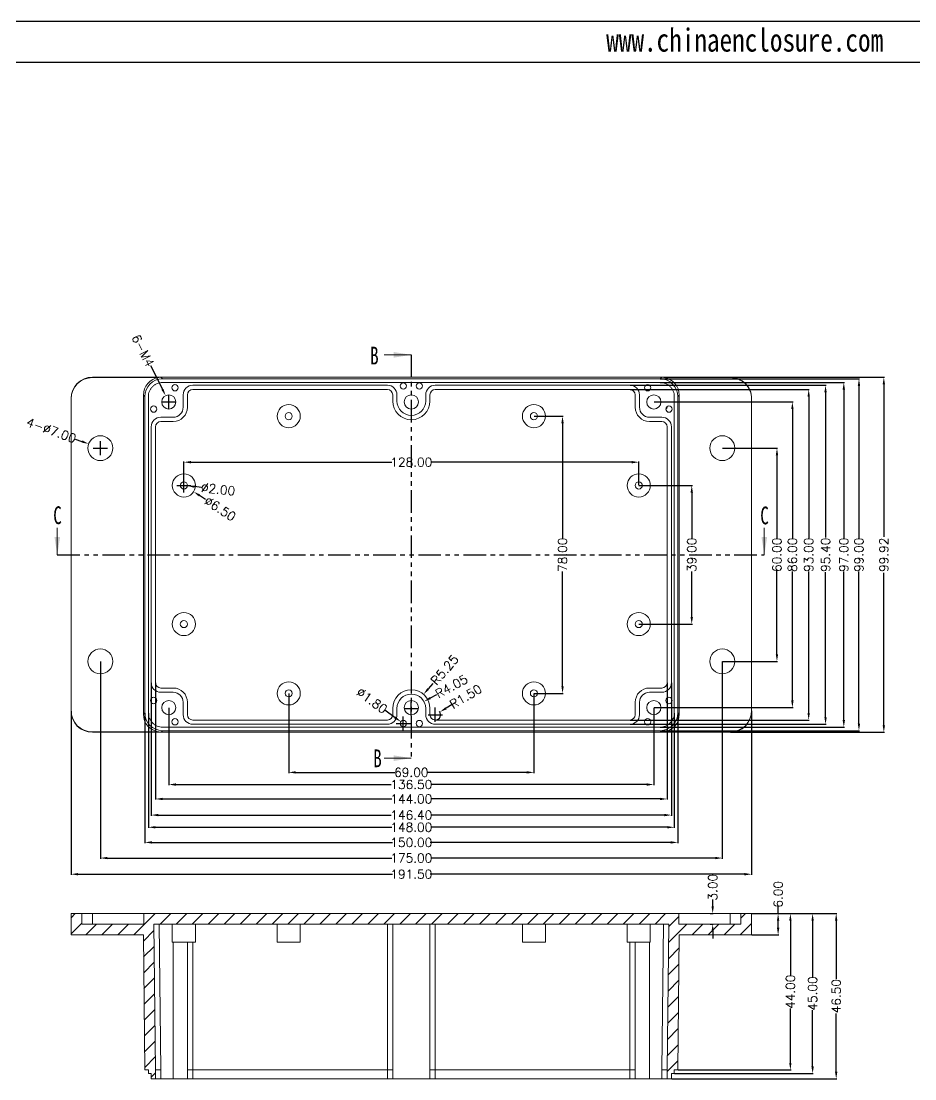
# Model space of a CAD drawing. Header units: inches. Extents: x -1263 to -64, y 346 to 832.
# Drawn here: x -622.3 to -370.8, y 533.9 to 831.6 of the extents above; entities that cross this region are included whole.
import ezdxf

# ---------------------------------------------------------------- set-up
doc = ezdxf.new("R2010")
doc.units = ezdxf.units.IN
doc.linetypes.add('PHANTOM', pattern=[12.7, 6.35, -1.27, 1.27, -1.27, 1.27, -1.27])
doc.layers.add('文字', color=81, linetype='Continuous')
doc.styles.add('SLDTEXTSTYLE6', font='TXT', dxfattribs={"width": 0.7})
doc.styles.get("Standard").update_dxf_attribs({"font": 'txt', "bigfont": 'gbcbig.shx'})
doc.styles.add('宋体', font='', dxfattribs={"width": 0.8, "height": 3.5})
doc.styles.get('宋体').set_extended_font_data('SimSun')
doc.dimstyles.new('2.5', dxfattribs={"dimtxt": 2.5, "dimasz": 2, "dimexe": 0.18, "dimexo": 0.0625, "dimgap": 0.09, "dimtad": 0, "dimzin": 0, "dimdsep": 46, "dimtxsty": 'Standard', "dimcen": 2, "dimclrd": 3, "dimclre": 3, "dimclrt": 256, "dimadec": 0, "dimazin": 0, "dimtfac": 1, "dimtofl": 0, "dimtmove": 0, "dimatfit": 3, "dimfxl": 1, "dimtolj": 1, "dimtzin": 0, "dimarcsym": 0})

# ---------------------------------------------------------------- blocks, each defined once
blk = doc.blocks.new('*D127')
at = {"color": 3, "lineweight": -2, "transparency": 16777216}
for p, q in [((-546.99, 642.35), (-546.99, 620)), ((-477.99, 642.35), (-477.99, 620)), ((-544.99, 620.18), (-517.16, 620.18)), ((-479.99, 620.18), (-507.82, 620.18))]:
    blk.add_line(p, q, dxfattribs=at)
at = {"color": 3, "transparency": 16777216}
for points in [[(-544.99, 620.52), (-544.99, 619.85), (-546.99, 620.18)], [(-479.99, 620.52), (-479.99, 619.85), (-477.99, 620.18)]]:
    blk.add_solid(points, dxfattribs=at)
at = {"layer": 'Defpoints', "color": 0, "transparency": 16777216}
for p in [(-546.99, 642.41), (-477.99, 642.41), (-477.99, 620.18)]:
    blk.add_point(p, dxfattribs=at)
at = {"transparency": 16777216, "insert": (-512.49, 620.18), "char_height": 2.5, "attachment_point": 5}
blk.add_mtext('\\A1;69.00', dxfattribs=at)
blk = doc.blocks.new('*D128')
at = {"color": 3, "lineweight": -2, "transparency": 16777216}
for p, q in [((-580.74, 638.35), (-580.74, 616.58)), ((-444.24, 638.35), (-444.24, 616.58)), ((-578.74, 616.76), (-518.2, 616.76)), ((-446.24, 616.76), (-506.77, 616.76))]:
    blk.add_line(p, q, dxfattribs=at)
at = {"color": 3, "transparency": 16777216}
for points in [[(-578.74, 617.09), (-578.74, 616.42), (-580.74, 616.76)], [(-446.24, 617.09), (-446.24, 616.42), (-444.24, 616.76)]]:
    blk.add_solid(points, dxfattribs=at)
at = {"layer": 'Defpoints', "color": 0, "transparency": 16777216}
for p in [(-580.74, 638.41), (-444.24, 638.41), (-580.74, 616.76)]:
    blk.add_point(p, dxfattribs=at)
at = {"transparency": 16777216, "insert": (-512.49, 616.76), "char_height": 2.5, "attachment_point": 5}
blk.add_mtext('\\A1;136.50', dxfattribs=at)
blk = doc.blocks.new('*D129')
at = {"color": 3, "lineweight": -2, "transparency": 16777216}
for p, q in [((-584.49, 645.35), (-584.49, 612.52)), ((-440.49, 645.35), (-440.49, 612.52)), ((-582.49, 612.7), (-518, 612.7)), ((-442.49, 612.7), (-506.98, 612.7))]:
    blk.add_line(p, q, dxfattribs=at)
at = {"color": 3, "transparency": 16777216}
for points in [[(-582.49, 613.03), (-582.49, 612.37), (-584.49, 612.7)], [(-442.49, 613.03), (-442.49, 612.37), (-440.49, 612.7)]]:
    blk.add_solid(points, dxfattribs=at)
at = {"layer": 'Defpoints', "color": 0, "transparency": 16777216}
for p in [(-584.49, 645.41), (-440.49, 645.41), (-440.49, 612.7)]:
    blk.add_point(p, dxfattribs=at)
at = {"transparency": 16777216, "insert": (-512.49, 612.7), "char_height": 2.5, "attachment_point": 5}
blk.add_mtext('\\A1;144.00', dxfattribs=at)
blk = doc.blocks.new('*D130')
at = {"color": 3, "lineweight": -2, "transparency": 16777216}
for p, q in [((-585.69, 645.35), (-585.69, 607.98)), ((-439.29, 645.35), (-439.29, 607.98)), ((-583.69, 608.16), (-518.2, 608.16)), ((-441.29, 608.16), (-506.77, 608.16))]:
    blk.add_line(p, q, dxfattribs=at)
at = {"color": 3, "transparency": 16777216}
for points in [[(-583.69, 608.5), (-583.69, 607.83), (-585.69, 608.16)], [(-441.29, 608.5), (-441.29, 607.83), (-439.29, 608.16)]]:
    blk.add_solid(points, dxfattribs=at)
at = {"layer": 'Defpoints', "color": 0, "transparency": 16777216}
for p in [(-585.69, 645.41), (-439.29, 645.41), (-585.69, 608.16)]:
    blk.add_point(p, dxfattribs=at)
at = {"transparency": 16777216, "insert": (-512.49, 608.16), "char_height": 2.5, "attachment_point": 5}
blk.add_mtext('\\A1;146.40', dxfattribs=at)
blk = doc.blocks.new('*D131')
at = {"color": 3, "lineweight": -2, "transparency": 16777216}
for p, q in [((-586.49, 636.85), (-586.49, 604.55)), ((-438.49, 636.85), (-438.49, 604.55)), ((-584.49, 604.73), (-518, 604.73)), ((-440.49, 604.73), (-506.98, 604.73))]:
    blk.add_line(p, q, dxfattribs=at)
at = {"color": 3, "transparency": 16777216}
for points in [[(-584.49, 605.07), (-584.49, 604.4), (-586.49, 604.73)], [(-440.49, 605.07), (-440.49, 604.4), (-438.49, 604.73)]]:
    blk.add_solid(points, dxfattribs=at)
at = {"layer": 'Defpoints', "color": 0, "transparency": 16777216}
for p in [(-586.49, 636.91), (-438.49, 636.91), (-438.49, 604.73)]:
    blk.add_point(p, dxfattribs=at)
at = {"transparency": 16777216, "insert": (-512.49, 604.73), "char_height": 2.5, "attachment_point": 5}
blk.add_mtext('\\A1;148.00', dxfattribs=at)
blk = doc.blocks.new('*D132')
at = {"color": 3, "lineweight": -2, "transparency": 16777216}
for p, q in [((-587.49, 636.85), (-587.49, 600.29)), ((-437.49, 636.85), (-437.49, 600.29)), ((-585.49, 600.47), (-517.79, 600.47)), ((-439.49, 600.47), (-507.19, 600.47))]:
    blk.add_line(p, q, dxfattribs=at)
at = {"color": 3, "transparency": 16777216}
for points in [[(-585.49, 600.8), (-585.49, 600.14), (-587.49, 600.47)], [(-439.49, 600.8), (-439.49, 600.14), (-437.49, 600.47)]]:
    blk.add_solid(points, dxfattribs=at)
at = {"layer": 'Defpoints', "color": 0, "transparency": 16777216}
for p in [(-587.49, 636.91), (-437.49, 636.91), (-587.49, 600.47)]:
    blk.add_point(p, dxfattribs=at)
at = {"transparency": 16777216, "insert": (-512.49, 600.47), "char_height": 2.5, "attachment_point": 5}
blk.add_mtext('\\A1;150.00', dxfattribs=at)
blk = doc.blocks.new('*D133')
at = {"color": 3, "lineweight": -2, "transparency": 16777216}
for p, q in [((-599.99, 651.35), (-599.99, 595.89)), ((-424.99, 651.35), (-424.99, 595.89)), ((-597.99, 596.07), (-518, 596.07)), ((-426.99, 596.07), (-506.98, 596.07))]:
    blk.add_line(p, q, dxfattribs=at)
at = {"color": 3, "transparency": 16777216}
for points in [[(-597.99, 596.41), (-597.99, 595.74), (-599.99, 596.07)], [(-426.99, 596.41), (-426.99, 595.74), (-424.99, 596.07)]]:
    blk.add_solid(points, dxfattribs=at)
at = {"layer": 'Defpoints', "color": 0, "transparency": 16777216}
for p in [(-599.99, 651.41), (-424.99, 651.41), (-424.99, 596.07)]:
    blk.add_point(p, dxfattribs=at)
at = {"transparency": 16777216, "insert": (-512.49, 596.07), "char_height": 2.5, "attachment_point": 5}
blk.add_mtext('\\A1;175.00', dxfattribs=at)
blk = doc.blocks.new('*D134')
at = {"color": 3, "lineweight": -2, "transparency": 16777216}
for p, q in [((-608.24, 637.39), (-608.24, 591.35)), ((-416.74, 637.5), (-416.74, 591.35)), ((-606.24, 591.53), (-517.79, 591.53)), ((-418.74, 591.53), (-507.19, 591.53))]:
    blk.add_line(p, q, dxfattribs=at)
at = {"color": 3, "transparency": 16777216}
for points in [[(-606.24, 591.86), (-606.24, 591.19), (-608.24, 591.53)], [(-418.74, 591.86), (-418.74, 591.19), (-416.74, 591.53)]]:
    blk.add_solid(points, dxfattribs=at)
at = {"layer": 'Defpoints', "color": 0, "transparency": 16777216}
for p in [(-608.24, 637.45), (-416.74, 637.56), (-608.24, 591.53)]:
    blk.add_point(p, dxfattribs=at)
at = {"transparency": 16777216, "insert": (-512.49, 591.53), "char_height": 2.5, "attachment_point": 5}
blk.add_mtext('\\A1;191.50', dxfattribs=at)
blk = doc.blocks.new('*D135')
at = {"color": 3, "lineweight": -2, "transparency": 16777216}
for p, q in [((-448.43, 700.91), (-433.41, 700.91)), ((-433.59, 698.91), (-433.59, 686.09)), ((-433.59, 663.91), (-433.59, 676.74)), ((-448.43, 661.91), (-433.41, 661.91))]:
    blk.add_line(p, q, dxfattribs=at)
at = {"color": 3, "transparency": 16777216}
for points in [[(-433.92, 698.91), (-433.25, 698.91), (-433.59, 700.91)], [(-433.92, 663.91), (-433.25, 663.91), (-433.59, 661.91)]]:
    blk.add_solid(points, dxfattribs=at)
at = {"layer": 'Defpoints', "color": 0, "transparency": 16777216}
for p in [(-448.49, 700.91), (-433.59, 700.91), (-448.49, 661.91)]:
    blk.add_point(p, dxfattribs=at)
at = {"transparency": 16777216, "insert": (-433.59, 681.41), "char_height": 2.5, "attachment_point": 5, "rotation": 90}
blk.add_mtext('\\A1;39.00', dxfattribs=at)
blk = doc.blocks.new('*D136')
at = {"color": 3, "lineweight": -2, "transparency": 16777216}
for p, q in [((-424.93, 711.41), (-409.43, 711.41)), ((-409.61, 709.41), (-409.61, 685.88)), ((-409.61, 653.41), (-409.61, 676.95)), ((-424.93, 651.41), (-409.43, 651.41))]:
    blk.add_line(p, q, dxfattribs=at)
at = {"color": 3, "transparency": 16777216}
for points in [[(-409.94, 709.41), (-409.27, 709.41), (-409.61, 711.41)], [(-409.94, 653.41), (-409.27, 653.41), (-409.61, 651.41)]]:
    blk.add_solid(points, dxfattribs=at)
at = {"layer": 'Defpoints', "color": 0, "transparency": 16777216}
for p in [(-424.99, 711.41), (-424.99, 651.41), (-409.61, 651.41)]:
    blk.add_point(p, dxfattribs=at)
at = {"transparency": 16777216, "insert": (-409.61, 681.41), "char_height": 2.5, "attachment_point": 5, "rotation": 90}
blk.add_mtext('\\A1;60.00', dxfattribs=at)
blk = doc.blocks.new('*D137')
at = {"color": 3, "lineweight": -2, "transparency": 16777216}
for p, q in [((-444.18, 724.41), (-405.08, 724.41)), ((-405.26, 722.41), (-405.26, 686.09)), ((-405.26, 640.41), (-405.26, 676.74)), ((-444.18, 638.41), (-405.08, 638.41))]:
    blk.add_line(p, q, dxfattribs=at)
at = {"color": 3, "transparency": 16777216}
for points in [[(-405.6, 722.41), (-404.93, 722.41), (-405.26, 724.41)], [(-405.6, 640.41), (-404.93, 640.41), (-405.26, 638.41)]]:
    blk.add_solid(points, dxfattribs=at)
at = {"layer": 'Defpoints', "color": 0, "transparency": 16777216}
for p in [(-444.24, 724.41), (-405.26, 724.41), (-444.24, 638.41)]:
    blk.add_point(p, dxfattribs=at)
at = {"transparency": 16777216, "insert": (-405.26, 681.41), "char_height": 2.5, "attachment_point": 5, "rotation": 90}
blk.add_mtext('\\A1;86.00', dxfattribs=at)
blk = doc.blocks.new('*D138')
at = {"color": 3, "lineweight": -2, "transparency": 16777216}
for p, q in [((-450.93, 727.91), (-400.5, 727.91)), ((-400.68, 725.91), (-400.68, 686.09)), ((-400.68, 636.91), (-400.68, 676.74)), ((-450.93, 634.91), (-400.5, 634.91))]:
    blk.add_line(p, q, dxfattribs=at)
at = {"color": 3, "transparency": 16777216}
for points in [[(-401.01, 725.91), (-400.35, 725.91), (-400.68, 727.91)], [(-401.01, 636.91), (-400.35, 636.91), (-400.68, 634.91)]]:
    blk.add_solid(points, dxfattribs=at)
at = {"layer": 'Defpoints', "color": 0, "transparency": 16777216}
for p in [(-450.99, 727.91), (-450.99, 634.91), (-400.68, 634.91)]:
    blk.add_point(p, dxfattribs=at)
at = {"transparency": 16777216, "insert": (-400.68, 681.41), "char_height": 2.5, "attachment_point": 5, "rotation": 90}
blk.add_mtext('\\A1;93.00', dxfattribs=at)
blk = doc.blocks.new('*D139')
at = {"color": 3, "lineweight": -2, "transparency": 16777216}
for p, q in [((-450.93, 729.11), (-395.75, 729.11)), ((-395.93, 727.11), (-395.93, 686.3)), ((-395.93, 635.71), (-395.93, 676.53)), ((-450.93, 633.71), (-395.75, 633.71))]:
    blk.add_line(p, q, dxfattribs=at)
at = {"color": 3, "transparency": 16777216}
for points in [[(-396.27, 727.11), (-395.6, 727.11), (-395.93, 729.11)], [(-396.27, 635.71), (-395.6, 635.71), (-395.93, 633.71)]]:
    blk.add_solid(points, dxfattribs=at)
at = {"layer": 'Defpoints', "color": 0, "transparency": 16777216}
for p in [(-450.99, 729.11), (-450.99, 633.71), (-395.93, 633.71)]:
    blk.add_point(p, dxfattribs=at)
at = {"transparency": 16777216, "insert": (-395.93, 681.41), "char_height": 2.5, "attachment_point": 5, "rotation": 90}
blk.add_mtext('\\A1;95.40', dxfattribs=at)
blk = doc.blocks.new('*D140')
at = {"color": 3, "lineweight": -2, "transparency": 16777216}
for p, q in [((-442.43, 729.91), (-390.62, 729.91)), ((-390.8, 727.91), (-390.8, 686.09)), ((-390.8, 634.91), (-390.8, 676.74)), ((-442.43, 632.91), (-390.62, 632.91))]:
    blk.add_line(p, q, dxfattribs=at)
at = {"color": 3, "transparency": 16777216}
for points in [[(-391.13, 727.91), (-390.46, 727.91), (-390.8, 729.91)], [(-391.13, 634.91), (-390.46, 634.91), (-390.8, 632.91)]]:
    blk.add_solid(points, dxfattribs=at)
at = {"layer": 'Defpoints', "color": 0, "transparency": 16777216}
for p in [(-442.49, 729.91), (-390.8, 729.91), (-442.49, 632.91)]:
    blk.add_point(p, dxfattribs=at)
at = {"transparency": 16777216, "insert": (-390.8, 681.41), "char_height": 2.5, "attachment_point": 5, "rotation": 90}
blk.add_mtext('\\A1;97.00', dxfattribs=at)
blk = doc.blocks.new('*D141')
at = {"color": 3, "lineweight": -2, "transparency": 16777216}
for p, q in [((-442.43, 730.91), (-386.35, 730.91)), ((-386.53, 728.91), (-386.53, 686.09)), ((-386.53, 633.91), (-386.53, 676.74)), ((-442.43, 631.91), (-386.35, 631.91))]:
    blk.add_line(p, q, dxfattribs=at)
at = {"color": 3, "transparency": 16777216}
for points in [[(-386.87, 728.91), (-386.2, 728.91), (-386.53, 730.91)], [(-386.87, 633.91), (-386.2, 633.91), (-386.53, 631.91)]]:
    blk.add_solid(points, dxfattribs=at)
at = {"layer": 'Defpoints', "color": 0, "transparency": 16777216}
for p in [(-442.49, 730.91), (-386.53, 730.91), (-442.49, 631.91)]:
    blk.add_point(p, dxfattribs=at)
at = {"transparency": 16777216, "insert": (-386.53, 681.41), "char_height": 2.5, "attachment_point": 5, "rotation": 90}
blk.add_mtext('\\A1;99.00', dxfattribs=at)
blk = doc.blocks.new('*D142')
at = {"color": 3, "lineweight": -2, "transparency": 16777216}
for p, q in [((-422.68, 731.37), (-379.35, 731.37)), ((-379.53, 729.37), (-379.53, 686.5)), ((-379.53, 633.45), (-379.53, 676.32)), ((-422.68, 631.45), (-379.35, 631.45))]:
    blk.add_line(p, q, dxfattribs=at)
at = {"color": 3, "transparency": 16777216}
for points in [[(-379.86, 729.37), (-379.2, 729.37), (-379.53, 731.37)], [(-379.86, 633.45), (-379.2, 633.45), (-379.53, 631.45)]]:
    blk.add_solid(points, dxfattribs=at)
at = {"layer": 'Defpoints', "color": 0, "transparency": 16777216}
for p in [(-422.74, 731.37), (-379.53, 731.37), (-422.74, 631.45)]:
    blk.add_point(p, dxfattribs=at)
at = {"transparency": 16777216, "insert": (-379.53, 681.41), "char_height": 2.5, "attachment_point": 5, "rotation": 90}
blk.add_mtext('\\A1;99.92', dxfattribs=at)
blk = doc.blocks.new('*D143')
at = {"color": 3, "lineweight": -2, "transparency": 16777216}
for p, q in [((-477.93, 720.41), (-469.76, 720.41)), ((-469.94, 718.41), (-469.94, 686.09)), ((-469.94, 644.41), (-469.94, 676.74)), ((-477.93, 642.41), (-469.76, 642.41))]:
    blk.add_line(p, q, dxfattribs=at)
at = {"color": 3, "transparency": 16777216}
for points in [[(-470.27, 718.41), (-469.61, 718.41), (-469.94, 720.41)], [(-470.27, 644.41), (-469.61, 644.41), (-469.94, 642.41)]]:
    blk.add_solid(points, dxfattribs=at)
at = {"layer": 'Defpoints', "color": 0, "transparency": 16777216}
for p in [(-477.99, 720.41), (-469.94, 720.41), (-477.99, 642.41)]:
    blk.add_point(p, dxfattribs=at)
at = {"transparency": 16777216, "insert": (-469.94, 681.41), "char_height": 2.5, "attachment_point": 5, "rotation": 90}
blk.add_mtext('\\A1;78.00', dxfattribs=at)
blk = doc.blocks.new('*D144')
at = {"color": 3, "lineweight": -2, "transparency": 16777216}
for p, q in [((-576.49, 700.98), (-576.49, 707.64)), ((-574.49, 707.46), (-518, 707.46)), ((-450.49, 707.46), (-506.98, 707.46)), ((-448.49, 700.98), (-448.49, 707.64))]:
    blk.add_line(p, q, dxfattribs=at)
at = {"color": 3, "transparency": 16777216}
for points in [[(-574.49, 707.8), (-574.49, 707.13), (-576.49, 707.46)], [(-450.49, 707.8), (-450.49, 707.13), (-448.49, 707.46)]]:
    blk.add_solid(points, dxfattribs=at)
at = {"layer": 'Defpoints', "color": 0, "transparency": 16777216}
for p in [(-448.49, 707.46), (-576.49, 700.91), (-448.49, 700.91)]:
    blk.add_point(p, dxfattribs=at)
at = {"transparency": 16777216, "insert": (-512.49, 707.46), "char_height": 2.5, "attachment_point": 5}
blk.add_mtext('\\A1;128.00', dxfattribs=at)
blk = doc.blocks.new('*D145')
at = {"color": 3, "lineweight": -2, "transparency": 16777216}
for p, q in [((-607.04, 713.97), (-605.16, 713.29)), ((-601.99, 711.41), (-597.99, 711.41)), ((-599.99, 709.41), (-599.99, 713.41))]:
    blk.add_line(p, q, dxfattribs=at)
at = {"color": 3, "transparency": 16777216}
blk.add_solid([(-605.05, 713.6), (-605.27, 712.98), (-603.28, 712.61)], dxfattribs=at)
at = {"layer": 'Defpoints', "color": 0, "transparency": 16777216}
for p in [(-603.28, 712.61), (-596.7, 710.22)]:
    blk.add_point(p, dxfattribs=at)
at = {"transparency": 16777216, "insert": (-613.78, 716.42), "char_height": 2.5, "attachment_point": 5, "rotation": 340.0644}
blk.add_mtext('\\A1;4-∅7.00', dxfattribs=at)
blk = doc.blocks.new('*D146')
at = {"color": 3, "lineweight": -2, "transparency": 16777216}
for p, q in [((-576.49, 698.91), (-576.49, 702.91)), ((-578.49, 700.91), (-574.49, 700.91)), ((-570.39, 697), (-572.07, 698.08))]:
    blk.add_line(p, q, dxfattribs=at)
at = {"color": 3, "transparency": 16777216}
blk.add_solid([(-571.89, 698.36), (-572.25, 697.8), (-573.75, 699.16)], dxfattribs=at)
at = {"layer": 'Defpoints', "color": 0, "transparency": 16777216}
for p in [(-579.22, 702.67), (-573.75, 699.16)]:
    blk.add_point(p, dxfattribs=at)
at = {"transparency": 16777216, "insert": (-566.28, 694.37), "char_height": 2.5, "attachment_point": 5, "rotation": 327.3402}
blk.add_mtext('\\A1;∅6.50', dxfattribs=at)
blk = doc.blocks.new('*D147')
at = {"color": 3, "lineweight": -2, "transparency": 16777216}
for p, q in [((-576.49, 698.91), (-576.49, 702.91)), ((-578.49, 700.91), (-574.49, 700.91)), ((-571.52, 700.36), (-573.51, 700.58))]:
    blk.add_line(p, q, dxfattribs=at)
at = {"color": 3, "transparency": 16777216}
blk.add_solid([(-573.47, 700.91), (-573.54, 700.25), (-575.49, 700.8)], dxfattribs=at)
at = {"layer": 'Defpoints', "color": 0, "transparency": 16777216}
for p in [(-577.48, 701.02), (-575.49, 700.8)]:
    blk.add_point(p, dxfattribs=at)
at = {"transparency": 16777216, "insert": (-566.87, 699.84), "char_height": 2.5, "attachment_point": 5, "rotation": 353.6518}
blk.add_mtext('\\A1;∅2.00', dxfattribs=at)
blk = doc.blocks.new('*D148')
at = {"color": 3, "lineweight": -2, "transparency": 16777216}
for p, q in [((-585.9, 734.67), (-582.54, 727.99)), ((-580.74, 722.41), (-580.74, 726.41)), ((-582.74, 724.41), (-578.74, 724.41))]:
    blk.add_line(p, q, dxfattribs=at)
at = {"color": 3, "transparency": 16777216}
blk.add_solid([(-582.24, 728.14), (-582.83, 727.84), (-581.64, 726.2)], dxfattribs=at)
at = {"layer": 'Defpoints', "color": 0, "transparency": 16777216}
for p in [(-581.64, 726.2), (-579.84, 722.63)]:
    blk.add_point(p, dxfattribs=at)
at = {"transparency": 16777216, "insert": (-588, 738.84), "char_height": 2.5, "attachment_point": 5, "rotation": 296.7093}
blk.add_mtext('\\A1;6-M4', dxfattribs=at)
blk = doc.blocks.new('*D155')
at = {"color": 3, "lineweight": -2, "transparency": 16777216}
for p, q in [((-416.68, 580.45), (-409.1, 580.45)), ((-409.28, 580.45), (-409.28, 582.45)), ((-409.28, 576.45), (-409.28, 578.45)), ((-416.68, 574.45), (-409.1, 574.45))]:
    blk.add_line(p, q, dxfattribs=at)
at = {"color": 3, "transparency": 16777216}
for points in [[(-409.61, 578.45), (-408.95, 578.45), (-409.28, 580.45)], [(-409.61, 576.45), (-408.95, 576.45), (-409.28, 574.45)]]:
    blk.add_solid(points, dxfattribs=at)
at = {"layer": 'Defpoints', "color": 0, "transparency": 16777216}
for p in [(-416.74, 580.45), (-409.28, 580.45), (-416.74, 574.45)]:
    blk.add_point(p, dxfattribs=at)
at = {"transparency": 16777216, "insert": (-409.28, 585.87), "char_height": 2.5, "attachment_point": 5, "rotation": 90}
blk.add_mtext('\\A1;6.00', dxfattribs=at)
blk = doc.blocks.new('*D156')
at = {"color": 3, "lineweight": -2, "transparency": 16777216}
for p, q in [((-416.68, 580.45), (-405.65, 580.45)), ((-405.83, 578.45), (-405.83, 563.12)), ((-405.83, 538.45), (-405.83, 553.77)), ((-437.43, 536.45), (-405.65, 536.45))]:
    blk.add_line(p, q, dxfattribs=at)
at = {"color": 3, "transparency": 16777216}
for points in [[(-406.16, 578.45), (-405.5, 578.45), (-405.83, 580.45)], [(-406.16, 538.45), (-405.5, 538.45), (-405.83, 536.45)]]:
    blk.add_solid(points, dxfattribs=at)
at = {"layer": 'Defpoints', "color": 0, "transparency": 16777216}
for p in [(-416.74, 580.45), (-405.83, 580.45), (-437.49, 536.45)]:
    blk.add_point(p, dxfattribs=at)
at = {"transparency": 16777216, "insert": (-405.83, 558.45), "char_height": 2.5, "attachment_point": 5, "rotation": 90}
blk.add_mtext('\\A1;44.00', dxfattribs=at)
blk = doc.blocks.new('*D157')
at = {"color": 3, "lineweight": -2, "transparency": 16777216}
for p, q in [((-427.69, 582.45), (-427.69, 584.45)), ((-428.43, 580.45), (-427.51, 580.45)), ((-428.43, 577.45), (-427.51, 577.45)), ((-427.69, 575.45), (-427.69, 573.45))]:
    blk.add_line(p, q, dxfattribs=at)
at = {"color": 3, "transparency": 16777216}
for points in [[(-428.02, 582.45), (-427.36, 582.45), (-427.69, 580.45)], [(-428.02, 575.45), (-427.36, 575.45), (-427.69, 577.45)]]:
    blk.add_solid(points, dxfattribs=at)
at = {"layer": 'Defpoints', "color": 0, "transparency": 16777216}
for p in [(-428.49, 580.45), (-427.69, 580.45), (-428.49, 577.45)]:
    blk.add_point(p, dxfattribs=at)
at = {"transparency": 16777216, "insert": (-427.69, 587.87), "char_height": 2.5, "attachment_point": 5, "rotation": 90}
blk.add_mtext('\\A1;3.00', dxfattribs=at)
blk = doc.blocks.new('*D158')
at = {"color": 3, "lineweight": -2, "transparency": 16777216}
for p, q in [((-416.68, 580.45), (-399.39, 580.45)), ((-399.57, 578.45), (-399.57, 562.62)), ((-399.57, 537.45), (-399.57, 553.27)), ((-438.43, 535.45), (-399.39, 535.45))]:
    blk.add_line(p, q, dxfattribs=at)
at = {"color": 3, "transparency": 16777216}
for points in [[(-399.91, 578.45), (-399.24, 578.45), (-399.57, 580.45)], [(-399.91, 537.45), (-399.24, 537.45), (-399.57, 535.45)]]:
    blk.add_solid(points, dxfattribs=at)
at = {"layer": 'Defpoints', "color": 0, "transparency": 16777216}
for p in [(-416.74, 580.45), (-399.57, 580.45), (-438.49, 535.45)]:
    blk.add_point(p, dxfattribs=at)
at = {"transparency": 16777216, "insert": (-399.57, 557.95), "char_height": 2.5, "attachment_point": 5, "rotation": 90}
blk.add_mtext('\\A1;45.00', dxfattribs=at)
blk = doc.blocks.new('*D159')
at = {"color": 3, "lineweight": -2, "transparency": 16777216}
for p, q in [((-416.68, 580.45), (-392.76, 580.45)), ((-392.94, 578.45), (-392.94, 562.08)), ((-392.94, 535.95), (-392.94, 552.31)), ((-439.23, 533.95), (-392.76, 533.95))]:
    blk.add_line(p, q, dxfattribs=at)
at = {"color": 3, "transparency": 16777216}
for points in [[(-393.27, 578.45), (-392.6, 578.45), (-392.94, 580.45)], [(-393.27, 535.95), (-392.6, 535.95), (-392.94, 533.95)]]:
    blk.add_solid(points, dxfattribs=at)
at = {"layer": 'Defpoints', "color": 0, "transparency": 16777216}
for p in [(-416.74, 580.45), (-392.94, 580.45), (-439.29, 533.95)]:
    blk.add_point(p, dxfattribs=at)
at = {"transparency": 16777216, "insert": (-392.94, 557.2), "char_height": 2.5, "attachment_point": 5, "rotation": 90}
blk.add_mtext('\\A1;46.50', dxfattribs=at)
blk = doc.blocks.new('*D160')
at = {"color": 3, "lineweight": -2, "transparency": 16777216}
for p, q in [((-506.44, 645.17), (-507.75, 643.65)), ((-512.49, 636.16), (-512.49, 640.16)), ((-514.49, 638.16), (-510.49, 638.16))]:
    blk.add_line(p, q, dxfattribs=at)
at = {"color": 3, "transparency": 16777216}
blk.add_solid([(-508, 643.87), (-507.5, 643.43), (-509.06, 642.14)], dxfattribs=at)
at = {"layer": 'Defpoints', "color": 0, "transparency": 16777216}
for p in [(-509.06, 642.14), (-512.49, 638.16)]:
    blk.add_point(p, dxfattribs=at)
at = {"transparency": 16777216, "insert": (-503.12, 649.02), "char_height": 2.5, "attachment_point": 5, "rotation": 49.2019}
blk.add_mtext('\\A1;R5.25', dxfattribs=at)
blk = doc.blocks.new('*D161')
at = {"color": 3, "lineweight": -2, "transparency": 16777216}
for p, q in [((-512.49, 636.16), (-512.49, 640.16)), ((-505.43, 642.04), (-507.19, 641.08)), ((-514.49, 638.16), (-510.49, 638.16))]:
    blk.add_line(p, q, dxfattribs=at)
at = {"color": 3, "transparency": 16777216}
blk.add_solid([(-507.35, 641.37), (-507.03, 640.79), (-508.94, 640.11)], dxfattribs=at)
at = {"layer": 'Defpoints', "color": 0, "transparency": 16777216}
for p in [(-508.94, 640.11), (-512.49, 638.16)]:
    blk.add_point(p, dxfattribs=at)
at = {"transparency": 16777216, "insert": (-501.16, 644.39), "char_height": 2.5, "attachment_point": 5, "rotation": 28.7941}
blk.add_mtext('\\A1;R4.05', dxfattribs=at)
blk = doc.blocks.new('*D162')
at = {"color": 3, "lineweight": -2, "transparency": 16777216}
for p, q in [((-505.74, 634.41), (-505.74, 638.41)), ((-501.02, 639.24), (-502.73, 638.21)), ((-507.74, 636.41), (-503.74, 636.41))]:
    blk.add_line(p, q, dxfattribs=at)
blk.add_arc((-505.74, 636.41), 1.5, 272.3873, 37.7575, dxfattribs=at)
at = {"color": 3, "transparency": 16777216}
blk.add_solid([(-502.91, 638.5), (-502.56, 637.92), (-504.45, 637.18)], dxfattribs=at)
at = {"layer": 'Defpoints', "color": 0, "transparency": 16777216}
for p in [(-504.45, 637.18), (-505.74, 636.41)]:
    blk.add_point(p, dxfattribs=at)
at = {"transparency": 16777216, "insert": (-497.19, 641.53), "char_height": 2.5, "attachment_point": 5, "rotation": 30.882}
blk.add_mtext('\\A1;R1.50', dxfattribs=at)
blk = doc.blocks.new('*D163')
at = {"color": 3, "lineweight": -2, "transparency": 16777216}
for p, q in [((-519.96, 637.74), (-517.08, 635.63)), ((-514.74, 631.91), (-514.74, 635.91)), ((-516.74, 633.91), (-512.74, 633.91))]:
    blk.add_line(p, q, dxfattribs=at)
at = {"color": 3, "transparency": 16777216}
blk.add_solid([(-516.88, 635.9), (-517.28, 635.36), (-515.46, 634.45)], dxfattribs=at)
at = {"layer": 'Defpoints', "color": 0, "transparency": 16777216}
for p in [(-515.46, 634.45), (-514.01, 633.38)]:
    blk.add_point(p, dxfattribs=at)
at = {"transparency": 16777216, "insert": (-523.56, 640.38), "char_height": 2.5, "attachment_point": 5, "rotation": 323.7708}
blk.add_mtext('\\A1;∅1.80', dxfattribs=at)

msp = doc.modelspace()

# ---------------------------------------------------------------- hatches: boundary and pattern name
at = {"linetype": 'Continuous', "lineweight": 0}
h = msp.add_hatch(dxfattribs=at)
h.set_pattern_fill('ANSI31', color=4, style=0)
h.set_pattern_definition([(45, (0, -20.3398), (-2.245064, 2.245064), [])])
h.paths.add_polyline_path([(-587.887, 574.447), (-587.489, 536.447), (-586.489, 536.447), (-586.489, 535.447), (-585.689, 535.447), (-585.689, 533.947), (-584.489, 533.947), (-584.489, 536.447), (-584.918, 577.447), (-440.06, 577.447), (-440.489, 536.447), (-440.489, 533.947), (-439.289, 533.947), (-439.289, 535.447), (-438.489, 535.447), (-438.489, 536.447), (-437.489, 536.447), (-437.091, 574.447), (-416.739, 574.447), (-416.739, 580.447), (-419.739, 580.447), (-419.739, 577.447), (-437.239, 577.447), (-437.239, 580.447), (-587.739, 580.447), (-587.739, 577.447), (-605.239, 577.447), (-605.239, 580.447), (-608.239, 580.447), (-608.239, 574.447)])

# ---------------------------------------------------------------- linework, layer by layer
for p, q in [((-750.672, 831.561), (-64.132, 831.561)), ((-727.556, 820.003), (-75.69, 820.003))]:
    msp.add_line(p, q)
at = {"color": 7, "linetype": 'Continuous', "lineweight": 0}
for p, q in [((-520.089, 737.667), (-512.489, 737.667)), ((-612.108, 689.013), (-612.108, 681.413)), ((-413.16, 689.013), (-413.16, 681.413)), ((-520.089, 624.181), (-512.489, 624.181))]:
    msp.add_line(p, q, dxfattribs=at)
at = {"color": 1, "linetype": 'PHANTOM', "lineweight": 30}
for p, q in [((-512.489, 737.667), (-512.489, 624.181)), ((-612.108, 681.413), (-413.16, 681.413))]:
    msp.add_line(p, q, dxfattribs=at)
at = {"color": 7, "linetype": 'Continuous', "lineweight": 15}
for p, q in [((-602.239, 731.374), (-602.239, 731.269)), ((-602.239, 731.374), (-582.95, 731.374)), ((-602.239, 731.269), (-583.533, 731.269)), ((-582.95, 731.374), (-582.489, 730.913)), ((-442.028, 731.374), (-582.95, 731.374)), ((-442.488, 730.913), (-582.489, 730.913)), ((-442.488, 729.913), (-582.489, 729.913)), ((-442.488, 730.913), (-442.028, 731.374)), ((-422.739, 731.374), (-442.028, 731.374)), ((-422.739, 731.269), (-441.445, 731.269)), ((-422.739, 731.269), (-422.739, 731.374)), ((-587.887, 726.312), (-587.887, 636.515)), ((-587.489, 725.914), (-587.887, 726.312)), ((-576.689, 726.413), (-576.689, 722.913)), ((-575.489, 726.413), (-575.489, 722.913)), ((-519.239, 729.113), (-573.989, 729.113)), ((-519.239, 727.913), (-573.989, 727.913)), ((-517.739, 724.663), (-517.739, 726.413)), ((-516.539, 724.663), (-516.539, 726.413)), ((-508.439, 726.413), (-508.439, 724.663)), ((-507.239, 726.413), (-507.239, 724.663)), ((-450.989, 729.113), (-505.739, 729.113)), ((-450.989, 727.913), (-505.739, 727.913)), ((-449.489, 722.913), (-449.489, 726.413)), ((-448.289, 722.913), (-448.289, 726.413)), ((-437.091, 726.312), (-437.489, 725.914)), ((-437.091, 636.515), (-437.091, 726.312)), ((-608.239, 725.269), (-608.239, 725.373)), ((-608.239, 637.558), (-608.239, 725.269)), ((-587.489, 725.914), (-587.489, 636.913)), ((-586.489, 725.914), (-586.489, 636.913)), ((-438.489, 636.913), (-438.489, 725.914)), ((-437.489, 636.913), (-437.489, 725.914)), ((-416.739, 725.373), (-416.739, 725.269)), ((-416.739, 637.558), (-416.739, 725.269)), ((-585.689, 717.413), (-585.689, 645.413)), ((-584.489, 717.413), (-584.489, 645.413)), ((-579.489, 720.113), (-582.989, 720.113)), ((-579.489, 718.913), (-582.989, 718.913)), ((-441.989, 720.113), (-445.489, 720.113)), ((-441.989, 718.913), (-445.489, 718.913)), ((-440.489, 645.413), (-440.489, 717.413)), ((-439.289, 645.413), (-439.289, 717.413)), ((-582.989, 643.913), (-579.489, 643.913)), ((-445.489, 643.913), (-441.989, 643.913)), ((-582.989, 642.713), (-579.489, 642.713)), ((-576.689, 639.913), (-576.689, 636.414)), ((-575.489, 639.913), (-575.489, 636.414)), ((-449.489, 636.414), (-449.489, 639.913)), ((-448.289, 636.414), (-448.289, 639.913)), ((-445.489, 642.713), (-441.989, 642.713)), ((-608.239, 637.454), (-608.239, 637.558)), ((-587.887, 636.515), (-587.489, 636.913)), ((-517.739, 636.414), (-517.739, 638.163)), ((-516.539, 636.414), (-516.539, 638.163)), ((-508.439, 638.163), (-508.439, 636.414)), ((-507.239, 638.163), (-507.239, 636.414)), ((-437.489, 636.913), (-437.091, 636.515)), ((-416.739, 637.558), (-416.739, 637.454)), ((-573.989, 634.914), (-519.239, 634.914)), ((-505.739, 634.914), (-450.989, 634.914)), ((-602.239, 631.557), (-602.239, 631.453)), ((-583.533, 631.557), (-602.239, 631.557)), ((-602.239, 631.453), (-582.95, 631.453)), ((-582.489, 631.913), (-582.95, 631.453)), ((-582.95, 631.453), (-442.028, 631.453)), ((-582.489, 632.913), (-442.488, 632.913)), ((-582.489, 631.913), (-442.488, 631.913)), ((-573.989, 633.714), (-519.239, 633.714)), ((-505.739, 633.714), (-450.989, 633.714)), ((-442.028, 631.453), (-442.488, 631.913)), ((-442.028, 631.453), (-422.739, 631.453)), ((-441.445, 631.557), (-422.739, 631.557)), ((-422.739, 631.453), (-422.739, 631.557)), ((-608.239, 574.447), (-608.239, 580.447)), ((-608.239, 580.447), (-605.239, 580.447)), ((-605.239, 580.447), (-605.239, 577.447)), ((-605.239, 580.447), (-602.239, 580.447)), ((-602.239, 577.447), (-602.239, 580.447)), ((-602.239, 580.447), (-587.739, 580.447)), ((-587.739, 577.447), (-587.739, 580.447)), ((-587.739, 580.447), (-437.239, 580.447)), ((-437.239, 577.447), (-437.239, 580.447)), ((-422.739, 580.447), (-437.239, 580.447)), ((-422.739, 577.447), (-422.739, 580.447)), ((-419.739, 580.447), (-422.739, 580.447)), ((-419.739, 580.447), (-419.739, 577.447)), ((-419.739, 580.447), (-416.739, 580.447)), ((-416.739, 574.447), (-416.739, 580.447)), ((-605.239, 577.447), (-587.739, 577.447)), ((-584.918, 577.447), (-440.06, 577.447)), ((-584.918, 577.447), (-584.489, 536.447)), ((-583.418, 577.447), (-582.989, 536.454)), ((-579.739, 577.447), (-579.739, 572.447)), ((-573.239, 572.447), (-573.239, 577.447)), ((-550.239, 577.447), (-550.239, 572.447)), ((-543.739, 572.447), (-543.739, 577.447)), ((-519.239, 536.447), (-519.239, 577.447)), ((-517.739, 533.947), (-517.739, 577.447)), ((-507.239, 533.947), (-507.239, 577.447)), ((-505.739, 577.447), (-505.739, 536.447)), ((-481.239, 577.447), (-481.239, 572.447)), ((-474.739, 572.447), (-474.739, 577.447)), ((-451.739, 577.447), (-451.739, 572.447)), ((-445.239, 572.447), (-445.239, 577.447)), ((-441.989, 536.454), (-441.56, 577.447)), ((-440.489, 536.447), (-440.06, 577.447)), ((-437.239, 577.447), (-419.739, 577.447)), ((-587.887, 574.447), (-608.239, 574.447)), ((-587.887, 574.447), (-587.489, 536.447)), ((-437.489, 536.447), (-437.091, 574.447)), ((-416.739, 574.447), (-437.091, 574.447)), ((-579.739, 572.447), (-573.239, 572.447)), ((-575.489, 533.947), (-575.489, 572.447)), ((-550.239, 572.447), (-543.739, 572.447)), ((-474.739, 572.447), (-481.239, 572.447)), ((-445.239, 572.447), (-451.739, 572.447)), ((-449.489, 533.947), (-449.489, 572.447)), ((-587.489, 536.447), (-586.489, 536.447)), ((-586.489, 536.447), (-586.489, 535.447)), ((-582.989, 536.454), (-584.489, 536.447)), ((-584.489, 533.947), (-584.489, 536.447)), ((-582.989, 536.454), (-582.989, 533.947)), ((-573.989, 536.447), (-573.989, 533.947)), ((-573.989, 536.447), (-519.239, 536.447)), ((-519.239, 533.947), (-519.239, 536.447)), ((-505.739, 536.447), (-505.739, 533.947)), ((-505.739, 536.447), (-450.989, 536.447)), ((-450.989, 533.947), (-450.989, 536.447)), ((-440.489, 536.447), (-441.989, 536.454)), ((-441.989, 533.947), (-441.989, 536.454)), ((-440.489, 536.447), (-440.489, 533.947)), ((-438.489, 536.447), (-437.489, 536.447)), ((-438.489, 535.447), (-438.489, 536.447)), ((-585.689, 535.447), (-586.489, 535.447)), ((-585.689, 535.447), (-585.689, 533.947)), ((-584.489, 533.947), (-585.689, 533.947)), ((-582.989, 533.947), (-584.489, 533.947)), ((-582.989, 533.947), (-579.489, 533.947)), ((-579.489, 533.947), (-575.489, 533.947)), ((-573.989, 533.947), (-575.489, 533.947)), ((-573.989, 533.947), (-519.239, 533.947)), ((-517.739, 533.947), (-519.239, 533.947)), ((-517.739, 533.947), (-507.239, 533.947)), ((-505.739, 533.947), (-507.239, 533.947)), ((-505.739, 533.947), (-450.989, 533.947)), ((-449.489, 533.947), (-450.989, 533.947)), ((-449.489, 533.947), (-445.489, 533.947)), ((-445.489, 533.947), (-441.989, 533.947)), ((-440.489, 533.947), (-441.989, 533.947)), ((-439.289, 533.947), (-440.489, 533.947)), ((-438.489, 535.447), (-439.289, 535.447)), ((-439.289, 533.947), (-439.289, 535.447))]:
    msp.add_line(p, q, dxfattribs=at)
at = {"color": 8, "linetype": 'Continuous', "lineweight": 15}
for p, q in [((-579.489, 533.947), (-579.489, 572.447)), ((-573.989, 572.447), (-573.989, 536.447)), ((-450.989, 536.447), (-450.989, 572.447)), ((-445.489, 533.947), (-445.489, 572.447))]:
    msp.add_line(p, q, dxfattribs=at)
at = {"color": 7, "linetype": 'Continuous', "lineweight": 15}
for centre, radius in [((-578.989, 728.413), 0.9), ((-514.739, 728.913), 0.9), ((-510.239, 728.913), 0.9), ((-445.989, 728.413), 0.9), ((-580.739, 724.413), 2), ((-512.489, 724.413), 2), ((-444.239, 724.413), 2), ((-584.989, 722.413), 0.9), ((-546.989, 720.413), 3.25), ((-477.989, 720.413), 3.25), ((-439.989, 722.413), 0.9), ((-546.989, 720.413), 1), ((-477.989, 720.413), 1), ((-599.989, 711.413), 3.5), ((-424.989, 711.413), 3.5), ((-576.489, 700.913), 3.25), ((-448.489, 700.913), 3.25), ((-576.489, 700.913), 1), ((-448.489, 700.913), 1), ((-576.489, 661.913), 3.25), ((-448.489, 661.913), 3.25), ((-576.489, 661.913), 1), ((-448.489, 661.913), 1), ((-599.989, 651.413), 3.5), ((-424.989, 651.413), 3.5), ((-546.989, 642.413), 3.25), ((-546.989, 642.413), 1), ((-477.989, 642.413), 3.25), ((-477.989, 642.413), 1), ((-584.989, 640.413), 0.9), ((-580.739, 638.413), 2), ((-512.489, 638.413), 2), ((-444.239, 638.413), 2), ((-439.989, 640.413), 0.9), ((-578.989, 634.413), 0.9), ((-514.739, 633.913), 0.9), ((-510.239, 633.913), 0.9), ((-445.989, 634.413), 0.9)]:
    msp.add_circle(centre, radius, dxfattribs=at)
for centre, radius, start, end in [((-573.989, 726.413), 2.7, 90, 180), ((-573.989, 726.413), 1.5, 90, 180), ((-519.239, 726.413), 2.7, 0, 90), ((-519.239, 726.413), 1.5, 0, 90), ((-505.739, 726.413), 2.7, 90, 180), ((-505.739, 726.413), 1.5, 90, 180), ((-450.989, 726.413), 2.7, 0, 90), ((-450.989, 726.413), 1.5, 0, 90), ((-512.489, 724.663), 5.25, 180, 0), ((-512.489, 724.663), 4.05, 180, 0), ((-579.489, 722.913), 4, 270, 0), ((-579.489, 722.913), 2.8, 270, 0), ((-445.489, 722.913), 4, 180, 270), ((-445.489, 722.913), 2.8, 180, 270), ((-444.239, 724.413), 4, 327.26838, 342.32937), ((-582.989, 717.413), 2.7, 90, 180), ((-582.989, 717.413), 1.5, 90, 180), ((-441.989, 717.413), 2.7, 0, 90), ((-441.989, 717.413), 1.5, 0, 90), ((-582.989, 645.413), 2.7, 180, 270), ((-582.989, 645.413), 1.5, 180, 270), ((-579.489, 639.913), 4, 0, 90), ((-512.489, 638.163), 5.25, 0, 180), ((-445.489, 639.913), 4, 90, 180), ((-441.989, 645.413), 2.7, 270, 0), ((-441.989, 645.413), 1.5, 270, 0), ((-579.489, 639.913), 2.8, 0, 90), ((-512.489, 638.163), 4.05, 0, 180), ((-445.489, 639.913), 2.8, 90, 180), ((-573.989, 636.414), 2.7, 180, 270), ((-573.989, 636.414), 1.5, 180, 270), ((-519.239, 636.414), 2.7, 270, 0), ((-519.239, 636.414), 1.5, 270, 0), ((-505.739, 636.414), 2.7, 180, 270), ((-505.739, 636.414), 1.5, 180, 270), ((-450.989, 636.414), 2.7, 270, 0), ((-450.989, 636.414), 1.5, 270, 0)]:
    msp.add_arc(centre, radius, start, end, dxfattribs=at)
for centre, major_axis, ratio, start_param, end_param in [((-602.239, 725.373), (0, 6.001), 0.9998477, 0, 1.5707963), ((-602.239, 725.269), (0, 6.001), 0.9998477, 0, 1.5707963), ((-582.886, 726.311), (-3.536, 3.536), 0.9998903, 5.6273836, 7.0685286), ((-582.488, 725.913), (-3.536, 3.536), 0.9998903, 5.497842, 7.0685286), ((-575.45, 718.875), (-8.31, 12.274), 0.284475, 6.0929103, 6.2224519), ((-442.489, 725.913), (3.536, 3.536), 0.9998903, 5.497842, 7.0685286), ((-449.527, 718.875), (8.31, 12.274), 0.284475, 0.0607334, 0.190275), ((-442.091, 726.311), (3.536, 3.536), 0.9998903, 5.497842, 6.938987), ((-422.739, 725.373), (0, -6.001), 0.9998477, 1.5707963, 3.1415927), ((-422.739, 725.269), (0, -6.001), 0.9998477, 1.5707963, 3.1415927), ((-602.239, 637.558), (0, -6.001), 0.9998477, 4.712389, 6.2831853), ((-602.239, 637.454), (0, -6.001), 0.9998477, 4.712389, 6.2831853), ((-582.488, 636.914), (-3.536, -3.536), 0.9998903, 5.497842, 7.0685286), ((-442.489, 636.914), (3.536, -3.536), 0.9998903, 5.497842, 7.0685286), ((-422.739, 637.558), (0, 6.001), 0.9998477, 3.1415927, 4.712389), ((-422.739, 637.454), (0, 6.001), 0.9998477, 3.1415927, 4.712389), ((-582.886, 636.516), (-3.536, -3.536), 0.9998903, 5.497842, 6.938987), ((-442.091, 636.516), (3.536, -3.536), 0.9998903, 5.6273836, 7.0685286), ((-575.45, 643.952), (8.31, 12.274), 0.284475, 3.2023261, 3.3318677), ((-449.527, 643.952), (-8.31, 12.274), 0.284475, 2.9513176, 3.0808592), ((-573.989, 536.454), (1.5, 0), 0.005236, 3.1415927, 4.712389), ((-519.239, 536.454), (1.5, 0), 0.005236, 4.712389, 6.2831853), ((-505.739, 536.454), (1.5, 0), 0.005236, 3.1415927, 4.712389), ((-450.989, 536.454), (1.5, 0), 0.005236, 4.712389, 6.2831853)]:
    msp.add_ellipse(centre, major_axis=major_axis, ratio=ratio, start_param=start_param, end_param=end_param, dxfattribs=at)
for points in [[(-582.489, 729.913), (-582.753, 729.913), (-583.013, 729.887), (-583.524, 729.786), (-583.778, 729.709), (-584.262, 729.509), (-584.491, 729.386), (-584.926, 729.096), (-585.132, 728.927), (-585.501, 728.559), (-585.666, 728.357), (-585.959, 727.921), (-586.083, 727.688), (-586.283, 727.207), (-586.36, 726.956), (-586.463, 726.439), (-586.489, 726.178), (-586.489, 725.914)], [(-438.489, 725.914), (-438.489, 726.178), (-438.515, 726.437), (-438.616, 726.948), (-438.693, 727.202), (-438.893, 727.686), (-439.016, 727.916), (-439.306, 728.351), (-439.475, 728.556), (-439.844, 728.925), (-440.045, 729.091), (-440.481, 729.383), (-440.714, 729.508), (-441.195, 729.707), (-441.446, 729.784), (-441.963, 729.887), (-442.224, 729.913), (-442.488, 729.913)], [(-586.489, 636.913), (-586.489, 636.649), (-586.463, 636.389), (-586.361, 635.878), (-586.285, 635.625), (-586.084, 635.14), (-585.961, 634.911), (-585.671, 634.476), (-585.503, 634.27), (-585.134, 633.901), (-584.933, 633.736), (-584.496, 633.443), (-584.263, 633.319), (-583.783, 633.119), (-583.531, 633.043), (-583.014, 632.939), (-582.753, 632.913), (-582.489, 632.913)], [(-442.488, 632.913), (-442.224, 632.913), (-441.965, 632.939), (-441.454, 633.041), (-441.2, 633.118), (-440.716, 633.318), (-440.486, 633.441), (-440.052, 633.731), (-439.846, 633.899), (-439.477, 634.268), (-439.311, 634.469), (-439.019, 634.906), (-438.894, 635.139), (-438.695, 635.62), (-438.618, 635.871), (-438.515, 636.388), (-438.489, 636.649), (-438.489, 636.913)]]:
    msp.add_open_spline(points, degree=3, knots=[0, 0, 0, 0, 0.125, 0.125, 0.25, 0.25, 0.375, 0.375, 0.5, 0.5, 0.625, 0.625, 0.75, 0.75, 0.875, 0.875, 1, 1, 1, 1], dxfattribs=at)
at = {"color": 7, "linetype": 'Continuous', "lineweight": 0}
for points in [[(-512.489, 737.667), (-517.489, 738.467), (-517.489, 736.867)], [(-612.108, 681.413), (-611.308, 686.413), (-612.908, 686.413)], [(-413.16, 681.413), (-412.36, 686.413), (-413.96, 686.413)], [(-512.489, 624.181), (-517.489, 624.981), (-517.489, 623.381)]]:
    msp.add_solid(points, dxfattribs=at)

# ---------------------------------------------------------------- texts
at = {"color": 7, "linetype": 'Continuous', "char_height": 5, "attachment_point": 1, "style": 'SLDTEXTSTYLE6'}
for s, insert in [('B', (-524.07, 739.951)), ('C', (-613.25, 695.045)), ('C', (-414.308, 694.971)), ('B', (-523.192, 626.632))]:
    msp.add_mtext(s, dxfattribs=dict(at, insert=insert))
at = {"layer": '文字', "color": 0, "insert": (-457.648, 829.504), "char_height": 6.50941, "width": 114.36416, "attachment_point": 1, "style": '宋体'}
msp.add_mtext('www.chinaenclosure.com', dxfattribs=at)

# ---------------------------------------------------------------- dimensions: what is measured, and where the dimension line sits
dim = msp.add_diameter_dim_2p(p1=(-579.84, 722.627), p2=(-581.638, 726.2), text='6-M4', dimstyle='2.5')
dim.commit()
dim.dimension.update_dxf_attribs({"geometry": '*D148', "text_midpoint": (-587.998, 738.841), "dimtype": 163})
for base, p1, p2, picture, middle in [((-386.533, 730.913), (-442.488, 631.913), (-442.488, 730.913), '*D141', (-386.533, 681.413)), ((-390.795, 729.913), (-442.488, 632.913), (-442.488, 729.913), '*D140', (-390.795, 681.413)), ((-379.529, 731.374), (-422.739, 631.453), (-422.739, 731.374), '*D142', (-379.529, 681.413)), ((-395.935, 633.714), (-450.989, 729.113), (-450.989, 633.714), '*D139', (-395.935, 681.413)), ((-469.94, 720.413), (-477.989, 642.413), (-477.989, 720.413), '*D143', (-469.94, 681.413)), ((-433.587, 700.913), (-448.489, 661.913), (-448.489, 700.913), '*D135', (-433.587, 681.413)), ((-427.691, 580.447), (-428.489, 577.447), (-428.489, 580.447), '*D157', (-427.691, 587.87)), ((-409.279, 580.447), (-416.739, 574.447), (-416.739, 580.447), '*D155', (-409.279, 585.87)), ((-392.935, 580.447), (-439.289, 533.947), (-416.739, 580.447), '*D159', (-392.935, 557.197)), ((-399.572, 580.447), (-438.489, 535.447), (-416.739, 580.447), '*D158', (-399.572, 557.947)), ((-405.829, 580.447), (-437.489, 536.447), (-416.739, 580.447), '*D156', (-405.829, 558.447))]:
    dim = msp.add_linear_dim(base=base, p1=p1, p2=p2, angle=90, dimstyle='2.5')
    dim.commit()
    dim.dimension.update_dxf_attribs({"geometry": picture, "text_midpoint": middle})
for base, p1, p2, picture, middle in [((-400.679, 634.914), (-450.989, 727.913), (-450.989, 634.914), '*D138', (-400.679, 681.413)), ((-405.262, 724.413), (-444.239, 638.413), (-444.239, 724.413), '*D137', (-405.262, 681.413)), ((-409.605, 651.413), (-424.989, 711.413), (-424.989, 651.413), '*D136', (-409.605, 681.413))]:
    dim = msp.add_linear_dim(base=base, p1=p1, p2=p2, angle=90, dimstyle='2.5')
    dim.commit()
    dim.dimension.update_dxf_attribs({"geometry": picture, "text_midpoint": middle, "dimtype": 160})
dim = msp.add_diameter_dim_2p(p1=(-596.699, 710.22), p2=(-603.279, 712.607), text='4-<>', dimstyle='2.5')
dim.commit()
dim.dimension.update_dxf_attribs({"geometry": '*D145', "text_midpoint": (-613.783, 716.416)})
for base, p1, p2, picture, middle in [((-448.489, 707.465), (-576.489, 700.913), (-448.489, 700.913), '*D144', (-512.489, 707.465)), ((-424.989, 596.074), (-599.989, 651.413), (-424.989, 651.413), '*D133', (-512.489, 596.074)), ((-585.689, 608.162), (-439.289, 645.413), (-585.689, 645.413), '*D130', (-512.489, 608.162)), ((-440.489, 612.701), (-584.489, 645.413), (-440.489, 645.413), '*D129', (-512.489, 612.701)), ((-477.989, 620.184), (-546.989, 642.413), (-477.989, 642.413), '*D127', (-512.489, 620.184)), ((-608.239, 591.526), (-416.739, 637.558), (-608.239, 637.45), '*D134', (-512.489, 591.526)), ((-587.489, 600.469), (-437.489, 636.913), (-587.489, 636.913), '*D132', (-512.489, 600.469)), ((-438.489, 604.734), (-586.489, 636.913), (-438.489, 636.913), '*D131', (-512.489, 604.734)), ((-580.739, 616.757), (-444.239, 638.413), (-580.739, 638.413), '*D128', (-512.489, 616.757))]:
    dim = msp.add_linear_dim(base=base, p1=p1, p2=p2, dimstyle='2.5')
    dim.commit()
    dim.dimension.update_dxf_attribs({"geometry": picture, "text_midpoint": middle})
for p1, p2, picture, middle in [((-579.225, 702.667), (-573.753, 699.16), '*D146', (-566.275, 694.367)), ((-577.483, 701.024), (-575.495, 700.803), '*D147', (-566.875, 699.844))]:
    dim = msp.add_diameter_dim_2p(p1=p1, p2=p2, dimstyle='2.5')
    dim.commit()
    dim.dimension.update_dxf_attribs({"geometry": picture, "text_midpoint": middle})
for center, mpoint, picture, middle in [((-512.489, 638.163), (-509.058, 642.138), '*D160', (-503.119, 649.019)), ((-512.489, 638.163), (-508.94, 640.114), '*D161', (-501.156, 644.392)), ((-505.739, 636.414), (-504.451, 637.183), '*D162', (-497.187, 641.528))]:
    dim = msp.add_radius_dim(center=center, mpoint=mpoint, dimstyle='2.5')
    dim.commit()
    dim.dimension.update_dxf_attribs({"geometry": picture, "text_midpoint": middle})
dim = msp.add_diameter_dim_2p(p1=(-514.013, 633.381), p2=(-515.465, 634.445), dimstyle='2.5')
dim.commit()
dim.dimension.update_dxf_attribs({"geometry": '*D163', "text_midpoint": (-523.563, 640.379), "dimtype": 163})

doc.saveas('drawing.dxf')
